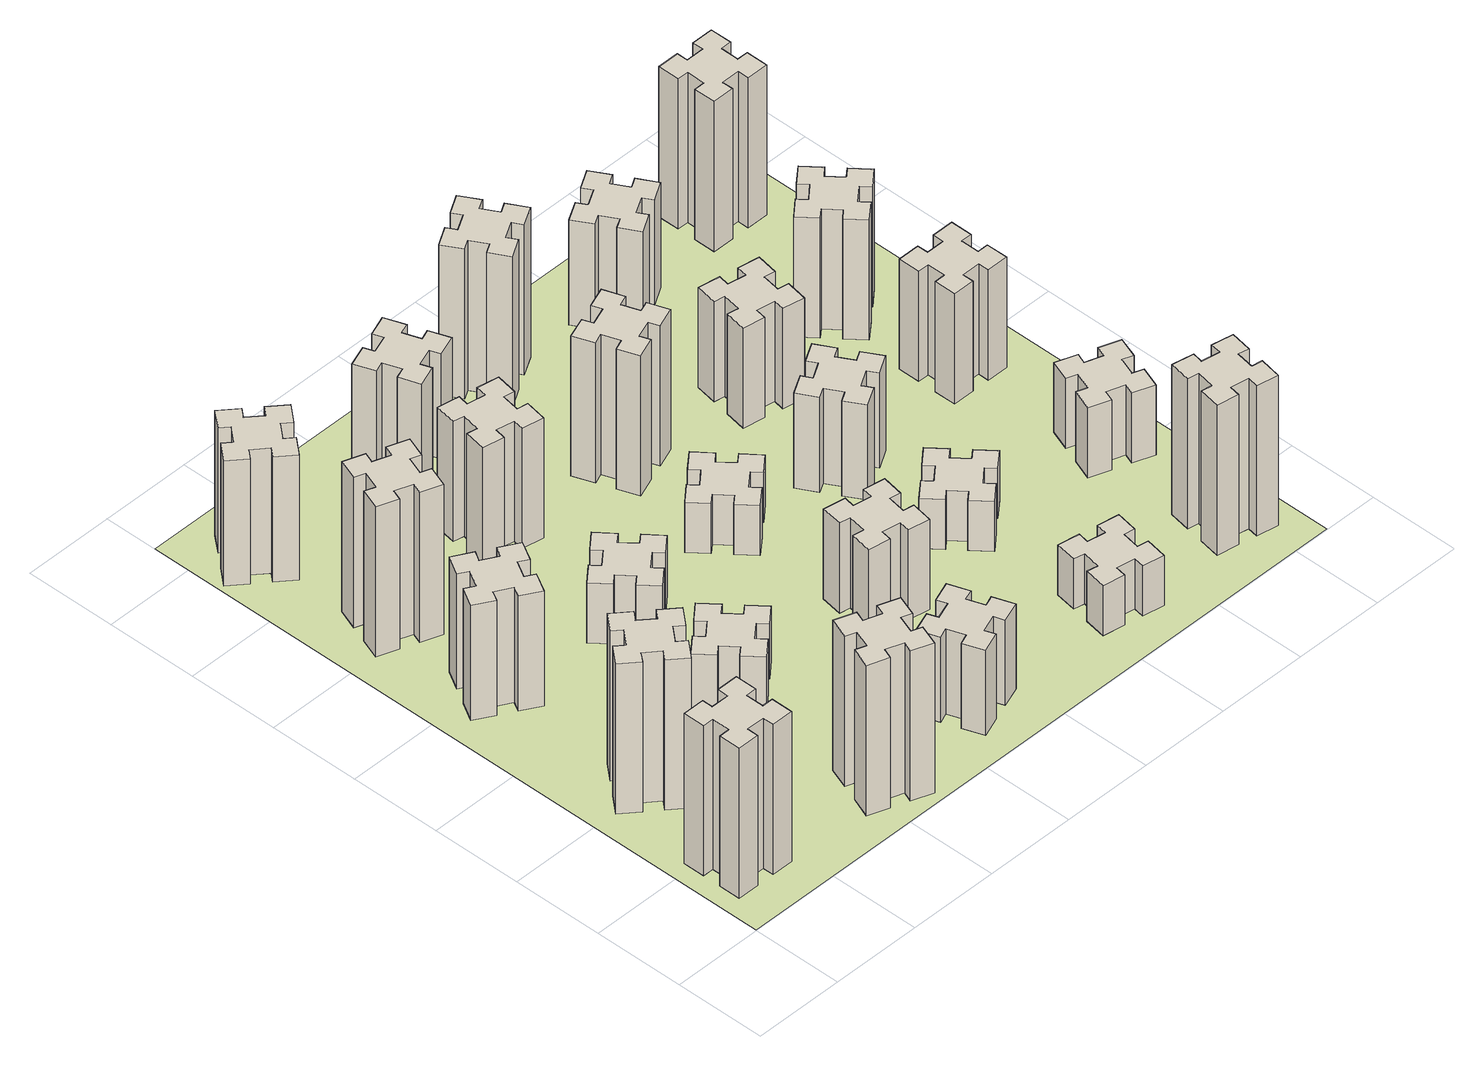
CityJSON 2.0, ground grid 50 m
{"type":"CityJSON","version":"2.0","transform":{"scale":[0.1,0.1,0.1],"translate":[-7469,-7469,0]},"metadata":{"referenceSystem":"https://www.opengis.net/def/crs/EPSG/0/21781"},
"CityObjects":{
"building1":{"type":"Building","attributes":{"class":"1000","function":"1000","usage":"1000","yearOfConstruction":2016,"roofType":"1000","measuredHeight":90,"storeysAboveGround":30,"storeysBelowGround":0},"geometry":[{"type":"Solid","lod":"1","boundaries":[[[[0,1,2,3,4,5,6,7,8,9,10,11,12,13,14,15,16,17,18,19]],[[17,16,20,21]],[[16,15,22,20]],[[15,14,23,22]],[[14,13,24,23]],[[13,12,25,24]],[[12,11,26,25]],[[11,10,27,26]],[[10,9,28,27]],[[9,8,29,28]],[[8,7,30,29]],[[7,6,31,30]],[[6,5,32,31]],[[5,4,33,32]],[[4,3,34,33]],[[3,2,35,34]],[[2,1,36,35]],[[1,0,37,36]],[[0,19,38,37]],[[19,18,39,38]],[[18,17,21,39]],[[24,25,26,27,28,29,30,31,32,33,34,35,36,37,38,39,21,20,22,23]]]]}]},
"building2":{"type":"Building","attributes":{"class":"1000","function":"1000","usage":"1000","yearOfConstruction":2016,"roofType":"1000","measuredHeight":90,"storeysAboveGround":30,"storeysBelowGround":0},"geometry":[{"type":"Solid","lod":"1","boundaries":[[[[40,41,42,43,44,45,46,47,48,49,50,51,52,53,54,55,56,57,58,59]],[[57,56,60,61]],[[56,55,62,60]],[[55,54,63,62]],[[54,53,64,63]],[[53,52,65,64]],[[52,51,66,65]],[[51,50,67,66]],[[50,49,68,67]],[[49,48,69,68]],[[48,47,70,69]],[[47,46,71,70]],[[46,45,72,71]],[[45,44,73,72]],[[44,43,74,73]],[[43,42,75,74]],[[42,41,76,75]],[[41,40,77,76]],[[40,59,78,77]],[[59,58,79,78]],[[58,57,61,79]],[[64,65,66,67,68,69,70,71,72,73,74,75,76,77,78,79,61,60,62,63]]]]}]},
"building3":{"type":"Building","attributes":{"class":"1000","function":"1000","usage":"1000","yearOfConstruction":2016,"roofType":"1000","measuredHeight":69,"storeysAboveGround":30,"storeysBelowGround":0},"geometry":[{"type":"Solid","lod":"1","boundaries":[[[[80,81,82,83,84,85,86,87,88,89,90,91,92,93,94,95,96,97,98,99]],[[97,96,100,101]],[[96,95,102,100]],[[95,94,103,102]],[[94,93,104,103]],[[93,92,105,104]],[[92,91,106,105]],[[91,90,107,106]],[[90,89,108,107]],[[89,88,109,108]],[[88,87,110,109]],[[87,86,111,110]],[[86,85,112,111]],[[85,84,113,112]],[[84,83,114,113]],[[83,82,115,114]],[[82,81,116,115]],[[81,80,117,116]],[[80,99,118,117]],[[99,98,119,118]],[[98,97,101,119]],[[104,105,106,107,108,109,110,111,112,113,114,115,116,117,118,119,101,100,102,103]]]]}]},
"building4":{"type":"Building","attributes":{"class":"1000","function":"1000","usage":"1000","yearOfConstruction":2016,"roofType":"1000","measuredHeight":90,"storeysAboveGround":30,"storeysBelowGround":0},"geometry":[{"type":"Solid","lod":"1","boundaries":[[[[120,121,122,123,124,125,126,127,128,129,130,131,132,133,134,135,136,137,138,139]],[[137,136,140,141]],[[136,135,142,140]],[[135,134,143,142]],[[134,133,144,143]],[[133,132,145,144]],[[132,131,146,145]],[[131,130,147,146]],[[130,129,148,147]],[[129,128,149,148]],[[128,127,150,149]],[[127,126,151,150]],[[126,125,152,151]],[[125,124,153,152]],[[124,123,154,153]],[[123,122,155,154]],[[122,121,156,155]],[[121,120,157,156]],[[120,139,158,157]],[[139,138,159,158]],[[138,137,141,159]],[[144,145,146,147,148,149,150,151,152,153,154,155,156,157,158,159,141,140,142,143]]]]}]},
"building5":{"type":"Building","attributes":{"class":"1000","function":"1000","usage":"1000","yearOfConstruction":2016,"roofType":"1000","measuredHeight":90,"storeysAboveGround":30,"storeysBelowGround":0},"geometry":[{"type":"Solid","lod":"1","boundaries":[[[[160,161,162,163,164,165,166,167,168,169,170,171,172,173,174,175,176,177,178,179]],[[177,176,180,181]],[[176,175,182,180]],[[175,174,183,182]],[[174,173,184,183]],[[173,172,185,184]],[[172,171,186,185]],[[171,170,187,186]],[[170,169,188,187]],[[169,168,189,188]],[[168,167,190,189]],[[167,166,191,190]],[[166,165,192,191]],[[165,164,193,192]],[[164,163,194,193]],[[163,162,195,194]],[[162,161,196,195]],[[161,160,197,196]],[[160,179,198,197]],[[179,178,199,198]],[[178,177,181,199]],[[184,185,186,187,188,189,190,191,192,193,194,195,196,197,198,199,181,180,182,183]]]]}]},
"building6":{"type":"Building","attributes":{"class":"1000","function":"1000","usage":"1000","yearOfConstruction":2016,"roofType":"1000","measuredHeight":75,"storeysAboveGround":30,"storeysBelowGround":0},"geometry":[{"type":"Solid","lod":"1","boundaries":[[[[200,201,202,203,204,205,206,207,208,209,210,211,212,213,214,215,216,217,218,219]],[[217,216,220,221]],[[216,215,222,220]],[[215,214,223,222]],[[214,213,224,223]],[[213,212,225,224]],[[212,211,226,225]],[[211,210,227,226]],[[210,209,228,227]],[[209,208,229,228]],[[208,207,230,229]],[[207,206,231,230]],[[206,205,232,231]],[[205,204,233,232]],[[204,203,234,233]],[[203,202,235,234]],[[202,201,236,235]],[[201,200,237,236]],[[200,219,238,237]],[[219,218,239,238]],[[218,217,221,239]],[[224,225,226,227,228,229,230,231,232,233,234,235,236,237,238,239,221,220,222,223]]]]}]},
"building7":{"type":"Building","attributes":{"class":"1000","function":"1000","usage":"1000","yearOfConstruction":2016,"roofType":"1000","measuredHeight":33,"storeysAboveGround":30,"storeysBelowGround":0},"geometry":[{"type":"Solid","lod":"1","boundaries":[[[[240,241,242,243,244,245,246,247,248,249,250,251,252,253,254,255,256,257,258,259]],[[257,256,260,261]],[[256,255,262,260]],[[255,254,263,262]],[[254,253,264,263]],[[253,252,265,264]],[[252,251,266,265]],[[251,250,267,266]],[[250,249,268,267]],[[249,248,269,268]],[[248,247,270,269]],[[247,246,271,270]],[[246,245,272,271]],[[245,244,273,272]],[[244,243,274,273]],[[243,242,275,274]],[[242,241,276,275]],[[241,240,277,276]],[[240,259,278,277]],[[259,258,279,278]],[[258,257,261,279]],[[264,265,266,267,268,269,270,271,272,273,274,275,276,277,278,279,261,260,262,263]]]]}]},
"building8":{"type":"Building","attributes":{"class":"1000","function":"1000","usage":"1000","yearOfConstruction":2016,"roofType":"1000","measuredHeight":36,"storeysAboveGround":30,"storeysBelowGround":0},"geometry":[{"type":"Solid","lod":"1","boundaries":[[[[280,281,282,283,284,285,286,287,288,289,290,291,292,293,294,295,296,297,298,299]],[[297,296,300,301]],[[296,295,302,300]],[[295,294,303,302]],[[294,293,304,303]],[[293,292,305,304]],[[292,291,306,305]],[[291,290,307,306]],[[290,289,308,307]],[[289,288,309,308]],[[288,287,310,309]],[[287,286,311,310]],[[286,285,312,311]],[[285,284,313,312]],[[284,283,314,313]],[[283,282,315,314]],[[282,281,316,315]],[[281,280,317,316]],[[280,299,318,317]],[[299,298,319,318]],[[298,297,301,319]],[[304,305,306,307,308,309,310,311,312,313,314,315,316,317,318,319,301,300,302,303]]]]}]},
"building9":{"type":"Building","attributes":{"class":"1000","function":"1000","usage":"1000","yearOfConstruction":2016,"roofType":"1000","measuredHeight":51,"storeysAboveGround":30,"storeysBelowGround":0},"geometry":[{"type":"Solid","lod":"1","boundaries":[[[[320,321,322,323,324,325,326,327,328,329,330,331,332,333,334,335,336,337,338,339]],[[337,336,340,341]],[[336,335,342,340]],[[335,334,343,342]],[[334,333,344,343]],[[333,332,345,344]],[[332,331,346,345]],[[331,330,347,346]],[[330,329,348,347]],[[329,328,349,348]],[[328,327,350,349]],[[327,326,351,350]],[[326,325,352,351]],[[325,324,353,352]],[[324,323,354,353]],[[323,322,355,354]],[[322,321,356,355]],[[321,320,357,356]],[[320,339,358,357]],[[339,338,359,358]],[[338,337,341,359]],[[344,345,346,347,348,349,350,351,352,353,354,355,356,357,358,359,341,340,342,343]]]]}]},
"building10":{"type":"Building","attributes":{"class":"1000","function":"1000","usage":"1000","yearOfConstruction":2016,"roofType":"1000","measuredHeight":72,"storeysAboveGround":30,"storeysBelowGround":0},"geometry":[{"type":"Solid","lod":"1","boundaries":[[[[360,361,362,363,364,365,366,367,368,369,370,371,372,373,374,375,376,377,378,379]],[[377,376,380,381]],[[376,375,382,380]],[[375,374,383,382]],[[374,373,384,383]],[[373,372,385,384]],[[372,371,386,385]],[[371,370,387,386]],[[370,369,388,387]],[[369,368,389,388]],[[368,367,390,389]],[[367,366,391,390]],[[366,365,392,391]],[[365,364,393,392]],[[364,363,394,393]],[[363,362,395,394]],[[362,361,396,395]],[[361,360,397,396]],[[360,379,398,397]],[[379,378,399,398]],[[378,377,381,399]],[[384,385,386,387,388,389,390,391,392,393,394,395,396,397,398,399,381,380,382,383]]]]}]},
"building11":{"type":"Building","attributes":{"class":"1000","function":"1000","usage":"1000","yearOfConstruction":2016,"roofType":"1000","measuredHeight":63,"storeysAboveGround":30,"storeysBelowGround":0},"geometry":[{"type":"Solid","lod":"1","boundaries":[[[[400,401,402,403,404,405,406,407,408,409,410,411,412,413,414,415,416,417,418,419]],[[417,416,420,421]],[[416,415,422,420]],[[415,414,423,422]],[[414,413,424,423]],[[413,412,425,424]],[[412,411,426,425]],[[411,410,427,426]],[[410,409,428,427]],[[409,408,429,428]],[[408,407,430,429]],[[407,406,431,430]],[[406,405,432,431]],[[405,404,433,432]],[[404,403,434,433]],[[403,402,435,434]],[[402,401,436,435]],[[401,400,437,436]],[[400,419,438,437]],[[419,418,439,438]],[[418,417,421,439]],[[424,425,426,427,428,429,430,431,432,433,434,435,436,437,438,439,421,420,422,423]]]]}]},
"building12":{"type":"Building","attributes":{"class":"1000","function":"1000","usage":"1000","yearOfConstruction":2016,"roofType":"1000","measuredHeight":54,"storeysAboveGround":30,"storeysBelowGround":0},"geometry":[{"type":"Solid","lod":"1","boundaries":[[[[440,441,442,443,444,445,446,447,448,449,450,451,452,453,454,455,456,457,458,459]],[[457,456,460,461]],[[456,455,462,460]],[[455,454,463,462]],[[454,453,464,463]],[[453,452,465,464]],[[452,451,466,465]],[[451,450,467,466]],[[450,449,468,467]],[[449,448,469,468]],[[448,447,470,469]],[[447,446,471,470]],[[446,445,472,471]],[[445,444,473,472]],[[444,443,474,473]],[[443,442,475,474]],[[442,441,476,475]],[[441,440,477,476]],[[440,459,478,477]],[[459,458,479,478]],[[458,457,461,479]],[[464,465,466,467,468,469,470,471,472,473,474,475,476,477,478,479,461,460,462,463]]]]}]},
"building13":{"type":"Building","attributes":{"class":"1000","function":"1000","usage":"1000","yearOfConstruction":2016,"roofType":"1000","measuredHeight":30,"storeysAboveGround":30,"storeysBelowGround":0},"geometry":[{"type":"Solid","lod":"1","boundaries":[[[[480,481,482,483,484,485,486,487,488,489,490,491,492,493,494,495,496,497,498,499]],[[497,496,500,501]],[[496,495,502,500]],[[495,494,503,502]],[[494,493,504,503]],[[493,492,505,504]],[[492,491,506,505]],[[491,490,507,506]],[[490,489,508,507]],[[489,488,509,508]],[[488,487,510,509]],[[487,486,511,510]],[[486,485,512,511]],[[485,484,513,512]],[[484,483,514,513]],[[483,482,515,514]],[[482,481,516,515]],[[481,480,517,516]],[[480,499,518,517]],[[499,498,519,518]],[[498,497,501,519]],[[504,505,506,507,508,509,510,511,512,513,514,515,516,517,518,519,501,500,502,503]]]]}]},
"building14":{"type":"Building","attributes":{"class":"1000","function":"1000","usage":"1000","yearOfConstruction":2016,"roofType":"1000","measuredHeight":84,"storeysAboveGround":30,"storeysBelowGround":0},"geometry":[{"type":"Solid","lod":"1","boundaries":[[[[520,521,522,523,524,525,526,527,528,529,530,531,532,533,534,535,536,537,538,539]],[[537,536,540,541]],[[536,535,542,540]],[[535,534,543,542]],[[534,533,544,543]],[[533,532,545,544]],[[532,531,546,545]],[[531,530,547,546]],[[530,529,548,547]],[[529,528,549,548]],[[528,527,550,549]],[[527,526,551,550]],[[526,525,552,551]],[[525,524,553,552]],[[524,523,554,553]],[[523,522,555,554]],[[522,521,556,555]],[[521,520,557,556]],[[520,539,558,557]],[[539,538,559,558]],[[538,537,541,559]],[[544,545,546,547,548,549,550,551,552,553,554,555,556,557,558,559,541,540,542,543]]]]}]},
"building15":{"type":"Building","attributes":{"class":"1000","function":"1000","usage":"1000","yearOfConstruction":2016,"roofType":"1000","measuredHeight":30,"storeysAboveGround":30,"storeysBelowGround":0},"geometry":[{"type":"Solid","lod":"1","boundaries":[[[[560,561,562,563,564,565,566,567,568,569,570,571,572,573,574,575,576,577,578,579]],[[577,576,580,581]],[[576,575,582,580]],[[575,574,583,582]],[[574,573,584,583]],[[573,572,585,584]],[[572,571,586,585]],[[571,570,587,586]],[[570,569,588,587]],[[569,568,589,588]],[[568,567,590,589]],[[567,566,591,590]],[[566,565,592,591]],[[565,564,593,592]],[[564,563,594,593]],[[563,562,595,594]],[[562,561,596,595]],[[561,560,597,596]],[[560,579,598,597]],[[579,578,599,598]],[[578,577,581,599]],[[584,585,586,587,588,589,590,591,592,593,594,595,596,597,598,599,581,580,582,583]]]]}]},
"building16":{"type":"Building","attributes":{"class":"1000","function":"1000","usage":"1000","yearOfConstruction":2016,"roofType":"1000","measuredHeight":90,"storeysAboveGround":30,"storeysBelowGround":0},"geometry":[{"type":"Solid","lod":"1","boundaries":[[[[600,601,602,603,604,605,606,607,608,609,610,611,612,613,614,615,616,617,618,619]],[[617,616,620,621]],[[616,615,622,620]],[[615,614,623,622]],[[614,613,624,623]],[[613,612,625,624]],[[612,611,626,625]],[[611,610,627,626]],[[610,609,628,627]],[[609,608,629,628]],[[608,607,630,629]],[[607,606,631,630]],[[606,605,632,631]],[[605,604,633,632]],[[604,603,634,633]],[[603,602,635,634]],[[602,601,636,635]],[[601,600,637,636]],[[600,619,638,637]],[[619,618,639,638]],[[618,617,621,639]],[[624,625,626,627,628,629,630,631,632,633,634,635,636,637,638,639,621,620,622,623]]]]}]},
"building17":{"type":"Building","attributes":{"class":"1000","function":"1000","usage":"1000","yearOfConstruction":2016,"roofType":"1000","measuredHeight":30,"storeysAboveGround":30,"storeysBelowGround":0},"geometry":[{"type":"Solid","lod":"1","boundaries":[[[[640,641,642,643,644,645,646,647,648,649,650,651,652,653,654,655,656,657,658,659]],[[657,656,660,661]],[[656,655,662,660]],[[655,654,663,662]],[[654,653,664,663]],[[653,652,665,664]],[[652,651,666,665]],[[651,650,667,666]],[[650,649,668,667]],[[649,648,669,668]],[[648,647,670,669]],[[647,646,671,670]],[[646,645,672,671]],[[645,644,673,672]],[[644,643,674,673]],[[643,642,675,674]],[[642,641,676,675]],[[641,640,677,676]],[[640,659,678,677]],[[659,658,679,678]],[[658,657,661,679]],[[664,665,666,667,668,669,670,671,672,673,674,675,676,677,678,679,661,660,662,663]]]]}]},
"building18":{"type":"Building","attributes":{"class":"1000","function":"1000","usage":"1000","yearOfConstruction":2016,"roofType":"1000","measuredHeight":57,"storeysAboveGround":30,"storeysBelowGround":0},"geometry":[{"type":"Solid","lod":"1","boundaries":[[[[680,681,682,683,684,685,686,687,688,689,690,691,692,693,694,695,696,697,698,699]],[[697,696,700,701]],[[696,695,702,700]],[[695,694,703,702]],[[694,693,704,703]],[[693,692,705,704]],[[692,691,706,705]],[[691,690,707,706]],[[690,689,708,707]],[[689,688,709,708]],[[688,687,710,709]],[[687,686,711,710]],[[686,685,712,711]],[[685,684,713,712]],[[684,683,714,713]],[[683,682,715,714]],[[682,681,716,715]],[[681,680,717,716]],[[680,699,718,717]],[[699,698,719,718]],[[698,697,701,719]],[[704,705,706,707,708,709,710,711,712,713,714,715,716,717,718,719,701,700,702,703]]]]}]},
"building19":{"type":"Building","attributes":{"class":"1000","function":"1000","usage":"1000","yearOfConstruction":2016,"roofType":"1000","measuredHeight":60,"storeysAboveGround":30,"storeysBelowGround":0},"geometry":[{"type":"Solid","lod":"1","boundaries":[[[[720,721,722,723,724,725,726,727,728,729,730,731,732,733,734,735,736,737,738,739]],[[737,736,740,741]],[[736,735,742,740]],[[735,734,743,742]],[[734,733,744,743]],[[733,732,745,744]],[[732,731,746,745]],[[731,730,747,746]],[[730,729,748,747]],[[729,728,749,748]],[[728,727,750,749]],[[727,726,751,750]],[[726,725,752,751]],[[725,724,753,752]],[[724,723,754,753]],[[723,722,755,754]],[[722,721,756,755]],[[721,720,757,756]],[[720,739,758,757]],[[739,738,759,758]],[[738,737,741,759]],[[744,745,746,747,748,749,750,751,752,753,754,755,756,757,758,759,741,740,742,743]]]]}]},
"building20":{"type":"Building","attributes":{"class":"1000","function":"1000","usage":"1000","yearOfConstruction":2016,"roofType":"1000","measuredHeight":90,"storeysAboveGround":30,"storeysBelowGround":0},"geometry":[{"type":"Solid","lod":"1","boundaries":[[[[760,761,762,763,764,765,766,767,768,769,770,771,772,773,774,775,776,777,778,779]],[[777,776,780,781]],[[776,775,782,780]],[[775,774,783,782]],[[774,773,784,783]],[[773,772,785,784]],[[772,771,786,785]],[[771,770,787,786]],[[770,769,788,787]],[[769,768,789,788]],[[768,767,790,789]],[[767,766,791,790]],[[766,765,792,791]],[[765,764,793,792]],[[764,763,794,793]],[[763,762,795,794]],[[762,761,796,795]],[[761,760,797,796]],[[760,779,798,797]],[[779,778,799,798]],[[778,777,781,799]],[[784,785,786,787,788,789,790,791,792,793,794,795,796,797,798,799,781,780,782,783]]]]}]},
"building21":{"type":"Building","attributes":{"class":"1000","function":"1000","usage":"1000","yearOfConstruction":2016,"roofType":"1000","measuredHeight":63,"storeysAboveGround":30,"storeysBelowGround":0},"geometry":[{"type":"Solid","lod":"1","boundaries":[[[[800,801,802,803,804,805,806,807,808,809,810,811,812,813,814,815,816,817,818,819]],[[817,816,820,821]],[[816,815,822,820]],[[815,814,823,822]],[[814,813,824,823]],[[813,812,825,824]],[[812,811,826,825]],[[811,810,827,826]],[[810,809,828,827]],[[809,808,829,828]],[[808,807,830,829]],[[807,806,831,830]],[[806,805,832,831]],[[805,804,833,832]],[[804,803,834,833]],[[803,802,835,834]],[[802,801,836,835]],[[801,800,837,836]],[[800,819,838,837]],[[819,818,839,838]],[[818,817,821,839]],[[824,825,826,827,828,829,830,831,832,833,834,835,836,837,838,839,821,820,822,823]]]]}]},
"building22":{"type":"Building","attributes":{"class":"1000","function":"1000","usage":"1000","yearOfConstruction":2016,"roofType":"1000","measuredHeight":42,"storeysAboveGround":30,"storeysBelowGround":0},"geometry":[{"type":"Solid","lod":"1","boundaries":[[[[840,841,842,843,844,845,846,847,848,849,850,851,852,853,854,855,856,857,858,859]],[[857,856,860,861]],[[856,855,862,860]],[[855,854,863,862]],[[854,853,864,863]],[[853,852,865,864]],[[852,851,866,865]],[[851,850,867,866]],[[850,849,868,867]],[[849,848,869,868]],[[848,847,870,869]],[[847,846,871,870]],[[846,845,872,871]],[[845,844,873,872]],[[844,843,874,873]],[[843,842,875,874]],[[842,841,876,875]],[[841,840,877,876]],[[840,859,878,877]],[[859,858,879,878]],[[858,857,861,879]],[[864,865,866,867,868,869,870,871,872,873,874,875,876,877,878,879,861,860,862,863]]]]}]},
"building23":{"type":"Building","attributes":{"class":"1000","function":"1000","usage":"1000","yearOfConstruction":2016,"roofType":"1000","measuredHeight":66,"storeysAboveGround":30,"storeysBelowGround":0},"geometry":[{"type":"Solid","lod":"1","boundaries":[[[[880,881,882,883,884,885,886,887,888,889,890,891,892,893,894,895,896,897,898,899]],[[897,896,900,901]],[[896,895,902,900]],[[895,894,903,902]],[[894,893,904,903]],[[893,892,905,904]],[[892,891,906,905]],[[891,890,907,906]],[[890,889,908,907]],[[889,888,909,908]],[[888,887,910,909]],[[887,886,911,910]],[[886,885,912,911]],[[885,884,913,912]],[[884,883,914,913]],[[883,882,915,914]],[[882,881,916,915]],[[881,880,917,916]],[[880,899,918,917]],[[899,898,919,918]],[[898,897,901,919]],[[904,905,906,907,908,909,910,911,912,913,914,915,916,917,918,919,901,900,902,903]]]]}]},
"building24":{"type":"Building","attributes":{"class":"1000","function":"1000","usage":"1000","yearOfConstruction":2016,"roofType":"1000","measuredHeight":72,"storeysAboveGround":30,"storeysBelowGround":0},"geometry":[{"type":"Solid","lod":"1","boundaries":[[[[920,921,922,923,924,925,926,927,928,929,930,931,932,933,934,935,936,937,938,939]],[[937,936,940,941]],[[936,935,942,940]],[[935,934,943,942]],[[934,933,944,943]],[[933,932,945,944]],[[932,931,946,945]],[[931,930,947,946]],[[930,929,948,947]],[[929,928,949,948]],[[928,927,950,949]],[[927,926,951,950]],[[926,925,952,951]],[[925,924,953,952]],[[924,923,954,953]],[[923,922,955,954]],[[922,921,956,955]],[[921,920,957,956]],[[920,939,958,957]],[[939,938,959,958]],[[938,937,941,959]],[[944,945,946,947,948,949,950,951,952,953,954,955,956,957,958,959,941,940,942,943]]]]}]},
"building25":{"type":"Building","attributes":{"class":"1000","function":"1000","usage":"1000","yearOfConstruction":2016,"roofType":"1000","measuredHeight":90,"storeysAboveGround":30,"storeysBelowGround":0},"geometry":[{"type":"Solid","lod":"1","boundaries":[[[[960,961,962,963,964,965,966,967,968,969,970,971,972,973,974,975,976,977,978,979]],[[977,976,980,981]],[[976,975,982,980]],[[975,974,983,982]],[[974,973,984,983]],[[973,972,985,984]],[[972,971,986,985]],[[971,970,987,986]],[[970,969,988,987]],[[969,968,989,988]],[[968,967,990,989]],[[967,966,991,990]],[[966,965,992,991]],[[965,964,993,992]],[[964,963,994,993]],[[963,962,995,994]],[[962,961,996,995]],[[961,960,997,996]],[[960,979,998,997]],[[979,978,999,998]],[[978,977,981,999]],[[984,985,986,987,988,989,990,991,992,993,994,995,996,997,998,999,981,980,982,983]]]]}]},
"landuse1":{"type":"LandUse","attributes":{"name":"plot1","function":"1010"},"geometry":[{"type":"MultiSurface","lod":"1","boundaries":[[[1000,1001,1002,1003]]]}]}
},
"vertices":[
[165,425,0],[165,325,0],[105,325,0],[105,205,0],[225,205,0],[225,265,0],[325,265,0],[325,205,0],[445,205,0],[445,325,0],[385,325,0],[385,425,0],[445,425,0],[445,545,0],[325,545,0],[325,485,0],[225,485,0],[225,545,0],[105,545,0],[105,425,0],[225,485,900],[225,545,900],[325,485,900],[325,545,900],[445,545,900],[445,425,900],[385,425,900],[385,325,900],[445,325,900],[445,205,900],[325,205,900],[325,265,900],[225,265,900],[225,205,900],[105,205,900],[105,325,900],[165,325,900],[165,425,900],[105,425,900],[105,545,900],
[484,1067,0],[408,1132,0],[446,1178,0],[354,1255,0],[277,1163,0],[323,1124,0],[259,1048,0],[213,1086,0],[136,994,0],[228,917,0],[266,963,0],[343,899,0],[304,853,0],[396,776,0],[473,868,0],[427,906,0],[492,983,0],[538,944,0],[615,1036,0],[523,1113,0],[492,983,900],[538,944,900],[427,906,900],[473,868,900],[396,776,900],[304,853,900],[343,899,900],[266,963,900],[228,917,900],[136,994,900],[213,1086,900],[259,1048,900],[323,1124,900],[277,1163,900],[354,1255,900],[446,1178,900],[408,1132,900],[484,1067,900],[523,1113,900],[615,1036,900],
[474,2026,0],[387,2076,0],[417,2128,0],[313,2188,0],[253,2084,0],[305,2054,0],[255,1967,0],[203,1997,0],[143,1893,0],[247,1833,0],[277,1885,0],[364,1835,0],[334,1783,0],[438,1723,0],[498,1827,0],[446,1857,0],[496,1944,0],[548,1914,0],[608,2018,0],[504,2078,0],[496,1944,690],[548,1914,690],[446,1857,690],[498,1827,690],[438,1723,690],[334,1783,690],[364,1835,690],[277,1885,690],[247,1833,690],[143,1893,690],[203,1997,690],[255,1967,690],[305,2054,690],[253,2084,690],[313,2188,690],[417,2128,690],[387,2076,690],[474,2026,690],[504,2078,690],[608,2018,690],
[289,2680,0],[255,2586,0],[199,2607,0],[157,2494,0],[270,2453,0],[291,2509,0],[385,2475,0],[364,2419,0],[477,2377,0],[518,2490,0],[462,2511,0],[496,2605,0],[552,2584,0],[593,2697,0],[480,2738,0],[460,2682,0],[366,2716,0],[387,2772,0],[274,2813,0],[233,2700,0],[366,2716,900],[387,2772,900],[460,2682,900],[480,2738,900],[593,2697,900],[552,2584,900],[496,2605,900],[462,2511,900],[518,2490,900],[477,2377,900],[364,2419,900],[385,2475,900],[291,2509,900],[270,2453,900],[157,2494,900],[199,2607,900],[255,2586,900],[289,2680,900],[233,2700,900],[274,2813,900],
[1029,360,0],[995,266,0],[939,287,0],[897,174,0],[1010,133,0],[1031,189,0],[1125,155,0],[1104,99,0],[1217,57,0],[1258,170,0],[1202,191,0],[1236,285,0],[1292,264,0],[1333,377,0],[1220,418,0],[1200,362,0],[1106,396,0],[1127,452,0],[1014,493,0],[973,380,0],[1106,396,900],[1127,452,900],[1200,362,900],[1220,418,900],[1333,377,900],[1292,264,900],[1236,285,900],[1202,191,900],[1258,170,900],[1217,57,900],[1104,99,900],[1125,155,900],[1031,189,900],[1010,133,900],[897,174,900],[939,287,900],[995,266,900],[1029,360,900],[973,380,900],[1014,493,900],
[384,3387,0],[308,3452,0],[346,3498,0],[254,3575,0],[177,3483,0],[223,3444,0],[159,3368,0],[113,3406,0],[36,3314,0],[128,3237,0],[166,3283,0],[243,3219,0],[204,3173,0],[296,3096,0],[373,3188,0],[327,3226,0],[392,3303,0],[438,3264,0],[515,3356,0],[423,3433,0],[392,3303,750],[438,3264,750],[327,3226,750],[373,3188,750],[296,3096,750],[204,3173,750],[243,3219,750],[166,3283,750],[128,3237,750],[36,3314,750],[113,3406,750],[159,3368,750],[223,3444,750],[177,3483,750],[254,3575,750],[346,3498,750],[308,3452,750],[384,3387,750],[423,3433,750],[515,3356,750],
[1083,1332,0],[1006,1267,0],[968,1313,0],[876,1236,0],[953,1144,0],[999,1183,0],[1063,1106,0],[1017,1068,0],[1094,976,0],[1186,1053,0],[1148,1099,0],[1224,1163,0],[1263,1117,0],[1355,1194,0],[1278,1286,0],[1232,1248,0],[1167,1324,0],[1213,1363,0],[1136,1455,0],[1044,1378,0],[1167,1324,330],[1213,1363,330],[1232,1248,330],[1278,1286,330],[1355,1194,330],[1263,1117,330],[1224,1163,330],[1148,1099,330],[1186,1053,330],[1094,976,330],[1017,1068,330],[1063,1106,330],[999,1183,330],[953,1144,330],[876,1236,330],[968,1313,330],[1006,1267,330],[1083,1332,330],[1044,1378,330],[1136,1455,330],
[1083,1972,0],[1006,1907,0],[968,1953,0],[876,1876,0],[953,1784,0],[999,1823,0],[1063,1746,0],[1017,1708,0],[1094,1616,0],[1186,1693,0],[1148,1739,0],[1224,1803,0],[1263,1757,0],[1355,1834,0],[1278,1926,0],[1232,1888,0],[1167,1964,0],[1213,2003,0],[1136,2095,0],[1044,2018,0],[1167,1964,360],[1213,2003,360],[1232,1888,360],[1278,1926,360],[1355,1834,360],[1263,1757,360],[1224,1803,360],[1148,1739,360],[1186,1693,360],[1094,1616,360],[1017,1708,360],[1063,1746,360],[999,1823,360],[953,1784,360],[876,1876,360],[968,1953,360],[1006,1907,360],[1083,1972,360],[1044,2018,360],[1136,2095,360],
[1765,496,0],[1671,462,0],[1650,518,0],[1537,477,0],[1579,364,0],[1635,385,0],[1669,291,0],[1613,270,0],[1654,157,0],[1767,199,0],[1746,255,0],[1840,289,0],[1860,233,0],[1973,274,0],[1932,387,0],[1876,366,0],[1842,460,0],[1898,480,0],[1857,593,0],[1744,552,0],[1842,460,510],[1898,480,510],[1876,366,510],[1932,387,510],[1973,274,510],[1860,233,510],[1840,289,510],[1746,255,510],[1767,199,510],[1654,157,510],[1613,270,510],[1669,291,510],[1635,385,510],[1579,364,510],[1537,477,510],[1650,518,510],[1671,462,510],[1765,496,510],[1744,552,510],[1857,593,510],
[1215,2627,0],[1232,2725,0],[1291,2715,0],[1312,2833,0],[1194,2854,0],[1184,2795,0],[1085,2812,0],[1096,2871,0],[977,2892,0],[957,2774,0],[1016,2764,0],[998,2665,0],[939,2676,0],[918,2557,0],[1037,2537,0],[1047,2596,0],[1145,2578,0],[1135,2519,0],[1253,2498,0],[1274,2617,0],[1145,2578,720],[1135,2519,720],[1047,2596,720],[1037,2537,720],[918,2557,720],[939,2676,720],[998,2665,720],[1016,2764,720],[957,2774,720],[977,2892,720],[1096,2871,720],[1085,2812,720],[1184,2795,720],[1194,2854,720],[1312,2833,720],[1291,2715,720],[1232,2725,720],[1215,2627,720],[1274,2617,720],[1253,2498,720],
[1225,3456,0],[1131,3422,0],[1110,3478,0],[997,3437,0],[1039,3324,0],[1095,3345,0],[1129,3251,0],[1073,3230,0],[1114,3117,0],[1227,3159,0],[1206,3215,0],[1300,3249,0],[1320,3193,0],[1433,3234,0],[1392,3347,0],[1336,3326,0],[1302,3420,0],[1358,3440,0],[1317,3553,0],[1204,3512,0],[1302,3420,630],[1358,3440,630],[1336,3326,630],[1392,3347,630],[1433,3234,630],[1320,3193,630],[1300,3249,630],[1206,3215,630],[1227,3159,630],[1114,3117,630],[1073,3230,630],[1129,3251,630],[1095,3345,630],[1039,3324,630],[997,3437,630],[1110,3478,630],[1131,3422,630],[1225,3456,630],[1204,3512,630],[1317,3553,630],
[2055,1047,0],[2072,1145,0],[2131,1135,0],[2152,1253,0],[2034,1274,0],[2024,1215,0],[1925,1232,0],[1936,1291,0],[1817,1312,0],[1797,1194,0],[1856,1184,0],[1838,1085,0],[1779,1096,0],[1758,977,0],[1877,957,0],[1887,1016,0],[1985,998,0],[1975,939,0],[2093,918,0],[2114,1037,0],[1985,998,540],[1975,939,540],[1887,1016,540],[1877,957,540],[1758,977,540],[1779,1096,540],[1838,1085,540],[1856,1184,540],[1797,1194,540],[1817,1312,540],[1936,1291,540],[1925,1232,540],[2024,1215,540],[2034,1274,540],[2152,1253,540],[2131,1135,540],[2072,1145,540],[2055,1047,540],[2114,1037,540],[2093,918,540],
[1972,1988,0],[1907,2064,0],[1953,2103,0],[1876,2195,0],[1784,2118,0],[1823,2072,0],[1746,2007,0],[1708,2053,0],[1616,1976,0],[1693,1884,0],[1739,1923,0],[1803,1846,0],[1757,1808,0],[1834,1716,0],[1926,1793,0],[1888,1839,0],[1964,1903,0],[2003,1857,0],[2095,1934,0],[2018,2026,0],[1964,1903,300],[2003,1857,300],[1888,1839,300],[1926,1793,300],[1834,1716,300],[1757,1808,300],[1803,1846,300],[1739,1923,300],[1693,1884,300],[1616,1976,300],[1708,2053,300],[1746,2007,300],[1823,2072,300],[1784,2118,300],[1876,2195,300],[1953,2103,300],[1907,2064,300],[1972,1988,300],[2018,2026,300],[2095,1934,300],
[1976,2586,0],[1942,2680,0],[1998,2700,0],[1957,2813,0],[1844,2772,0],[1865,2716,0],[1771,2682,0],[1750,2738,0],[1637,2697,0],[1679,2584,0],[1735,2605,0],[1769,2511,0],[1713,2490,0],[1754,2377,0],[1867,2419,0],[1846,2475,0],[1940,2509,0],[1960,2453,0],[2073,2494,0],[2032,2607,0],[1940,2509,840],[1960,2453,840],[1846,2475,840],[1867,2419,840],[1754,2377,840],[1713,2490,840],[1769,2511,840],[1735,2605,840],[1679,2584,840],[1637,2697,840],[1750,2738,840],[1771,2682,840],[1865,2716,840],[1844,2772,840],[1957,2813,840],[1998,2700,840],[1942,2680,840],[1976,2586,840],[2032,2607,840],[2073,2494,840],
[2596,444,0],[2578,345,0],[2519,356,0],[2498,237,0],[2617,217,0],[2627,276,0],[2725,258,0],[2715,199,0],[2833,178,0],[2854,297,0],[2795,307,0],[2812,405,0],[2871,395,0],[2892,513,0],[2774,534,0],[2764,475,0],[2665,492,0],[2676,551,0],[2557,572,0],[2537,454,0],[2665,492,300],[2676,551,300],[2764,475,300],[2774,534,300],[2892,513,300],[2871,395,300],[2812,405,300],[2795,307,300],[2854,297,300],[2833,178,300],[2715,199,300],[2725,258,300],[2627,276,300],[2617,217,300],[2498,237,300],[2519,356,300],[2578,345,300],[2596,444,300],[2537,454,300],[2557,572,300],
[1844,3556,0],[1757,3506,0],[1727,3558,0],[1623,3498,0],[1683,3394,0],[1735,3424,0],[1785,3337,0],[1733,3307,0],[1793,3203,0],[1897,3263,0],[1867,3315,0],[1954,3365,0],[1984,3313,0],[2088,3373,0],[2028,3477,0],[1976,3447,0],[1926,3534,0],[1978,3564,0],[1918,3668,0],[1814,3608,0],[1926,3534,900],[1978,3564,900],[1976,3447,900],[2028,3477,900],[2088,3373,900],[1984,3313,900],[1954,3365,900],[1867,3315,900],[1897,3263,900],[1793,3203,900],[1733,3307,900],[1785,3337,900],[1735,3424,900],[1683,3394,900],[1623,3498,900],[1727,3558,900],[1757,3506,900],[1844,3556,900],[1814,3608,900],[1918,3668,900],
[2628,1099,0],[2704,1163,0],[2743,1117,0],[2835,1194,0],[2758,1286,0],[2712,1248,0],[2647,1324,0],[2693,1363,0],[2616,1455,0],[2524,1378,0],[2563,1332,0],[2486,1267,0],[2448,1313,0],[2356,1236,0],[2433,1144,0],[2479,1183,0],[2543,1106,0],[2497,1068,0],[2574,976,0],[2666,1053,0],[2543,1106,300],[2497,1068,300],[2479,1183,300],[2433,1144,300],[2356,1236,300],[2448,1313,300],[2486,1267,300],[2563,1332,300],[2524,1378,300],[2616,1455,300],[2693,1363,300],[2647,1324,300],[2712,1248,300],[2758,1286,300],[2835,1194,300],[2743,1117,300],[2704,1163,300],[2628,1099,300],[2666,1053,300],[2574,976,300],
[2375,1844,0],[2425,1757,0],[2373,1727,0],[2433,1623,0],[2537,1683,0],[2507,1735,0],[2594,1785,0],[2624,1733,0],[2728,1793,0],[2668,1897,0],[2616,1867,0],[2566,1954,0],[2618,1984,0],[2558,2088,0],[2454,2028,0],[2484,1976,0],[2397,1926,0],[2367,1978,0],[2263,1918,0],[2323,1814,0],[2397,1926,570],[2367,1978,570],[2484,1976,570],[2454,2028,570],[2558,2088,570],[2618,1984,570],[2566,1954,570],[2616,1867,570],[2668,1897,570],[2728,1793,570],[2624,1733,570],[2594,1785,570],[2507,1735,570],[2537,1683,570],[2433,1623,570],[2373,1727,570],[2425,1757,570],[2375,1844,570],[2323,1814,570],[2263,1918,570],
[2496,2564,0],[2478,2465,0],[2419,2476,0],[2398,2357,0],[2517,2337,0],[2527,2396,0],[2625,2378,0],[2615,2319,0],[2733,2298,0],[2754,2417,0],[2695,2427,0],[2712,2525,0],[2771,2515,0],[2792,2633,0],[2674,2654,0],[2664,2595,0],[2565,2612,0],[2576,2671,0],[2457,2692,0],[2437,2574,0],[2565,2612,600],[2576,2671,600],[2664,2595,600],[2674,2654,600],[2792,2633,600],[2771,2515,600],[2712,2525,600],[2695,2427,600],[2754,2417,600],[2733,2298,600],[2615,2319,600],[2625,2378,600],[2527,2396,600],[2517,2337,600],[2398,2357,600],[2419,2476,600],[2478,2465,600],[2496,2564,600],[2437,2574,600],[2457,2692,600],
[3504,475,0],[3405,492,0],[3416,551,0],[3297,572,0],[3277,454,0],[3336,444,0],[3318,345,0],[3259,356,0],[3238,237,0],[3357,217,0],[3367,276,0],[3465,258,0],[3455,199,0],[3573,178,0],[3594,297,0],[3535,307,0],[3552,405,0],[3611,395,0],[3632,513,0],[3514,534,0],[3552,405,900],[3611,395,900],[3535,307,900],[3594,297,900],[3573,178,900],[3455,199,900],[3465,258,900],[3367,276,900],[3357,217,900],[3238,237,900],[3259,356,900],[3318,345,900],[3336,444,900],[3277,454,900],[3297,572,900],[3416,551,900],[3405,492,900],[3504,475,900],[3514,534,900],[3632,513,900],
[2716,3347,0],[2666,3434,0],[2718,3464,0],[2658,3568,0],[2554,3508,0],[2584,3456,0],[2497,3406,0],[2467,3458,0],[2363,3398,0],[2423,3294,0],[2475,3324,0],[2525,3237,0],[2473,3207,0],[2533,3103,0],[2637,3163,0],[2607,3215,0],[2694,3265,0],[2724,3213,0],[2828,3273,0],[2768,3377,0],[2694,3265,630],[2724,3213,630],[2607,3215,630],[2637,3163,630],[2533,3103,630],[2473,3207,630],[2525,3237,630],[2475,3324,630],[2423,3294,630],[2363,3398,630],[2467,3458,630],[2497,3406,630],[2584,3456,630],[2554,3508,630],[2658,3568,630],[2718,3464,630],[2666,3434,630],[2716,3347,630],[2768,3377,630],[2828,3273,630],
[3351,1029,0],[3445,995,0],[3424,939,0],[3537,897,0],[3578,1010,0],[3522,1031,0],[3556,1125,0],[3612,1104,0],[3653,1217,0],[3540,1258,0],[3520,1202,0],[3426,1236,0],[3447,1292,0],[3334,1333,0],[3293,1220,0],[3349,1200,0],[3315,1106,0],[3259,1127,0],[3217,1014,0],[3330,973,0],[3315,1106,420],[3259,1127,420],[3349,1200,420],[3293,1220,420],[3334,1333,420],[3447,1292,420],[3426,1236,420],[3520,1202,420],[3540,1258,420],[3653,1217,420],[3612,1104,420],[3556,1125,420],[3522,1031,420],[3578,1010,420],[3537,897,420],[3424,939,420],[3445,995,420],[3351,1029,420],[3330,973,420],[3217,1014,420],
[3445,1905,0],[3445,2005,0],[3505,2005,0],[3505,2125,0],[3385,2125,0],[3385,2065,0],[3285,2065,0],[3285,2125,0],[3165,2125,0],[3165,2005,0],[3225,2005,0],[3225,1905,0],[3165,1905,0],[3165,1785,0],[3285,1785,0],[3285,1845,0],[3385,1845,0],[3385,1785,0],[3505,1785,0],[3505,1905,0],[3385,1845,660],[3385,1785,660],[3285,1845,660],[3285,1785,660],[3165,1785,660],[3165,1905,660],[3225,1905,660],[3225,2005,660],[3165,2005,660],[3165,2125,660],[3285,2125,660],[3285,2065,660],[3385,2065,660],[3385,2125,660],[3505,2125,660],[3505,2005,660],[3445,2005,660],[3445,1905,660],[3505,1905,660],[3505,1785,660],
[3119,2563,0],[3183,2486,0],[3137,2448,0],[3214,2356,0],[3306,2433,0],[3268,2479,0],[3344,2543,0],[3383,2497,0],[3475,2574,0],[3398,2666,0],[3352,2628,0],[3287,2704,0],[3333,2743,0],[3256,2835,0],[3164,2758,0],[3203,2712,0],[3126,2647,0],[3088,2693,0],[2996,2616,0],[3073,2524,0],[3126,2647,720],[3088,2693,720],[3203,2712,720],[3164,2758,720],[3256,2835,720],[3333,2743,720],[3287,2704,720],[3352,2628,720],[3398,2666,720],[3475,2574,720],[3383,2497,720],[3344,2543,720],[3268,2479,720],[3306,2433,720],[3214,2356,720],[3137,2448,720],[3183,2486,720],[3119,2563,720],[3073,2524,720],[2996,2616,720],
[3285,3325,0],[3385,3325,0],[3385,3265,0],[3505,3265,0],[3505,3385,0],[3445,3385,0],[3445,3485,0],[3505,3485,0],[3505,3605,0],[3385,3605,0],[3385,3545,0],[3285,3545,0],[3285,3605,0],[3165,3605,0],[3165,3485,0],[3225,3485,0],[3225,3385,0],[3165,3385,0],[3165,3265,0],[3285,3265,0],[3225,3385,900],[3165,3385,900],[3225,3485,900],[3165,3485,900],[3165,3605,900],[3285,3605,900],[3285,3545,900],[3385,3545,900],[3385,3605,900],[3505,3605,900],[3505,3485,900],[3445,3485,900],[3445,3385,900],[3505,3385,900],[3505,3265,900],[3385,3265,900],[3385,3325,900],[3285,3325,900],[3285,3265,900],[3165,3265,900],
[5,3705,0],[3705,3705,0],[3705,5,0],[5,5,0]
]}
